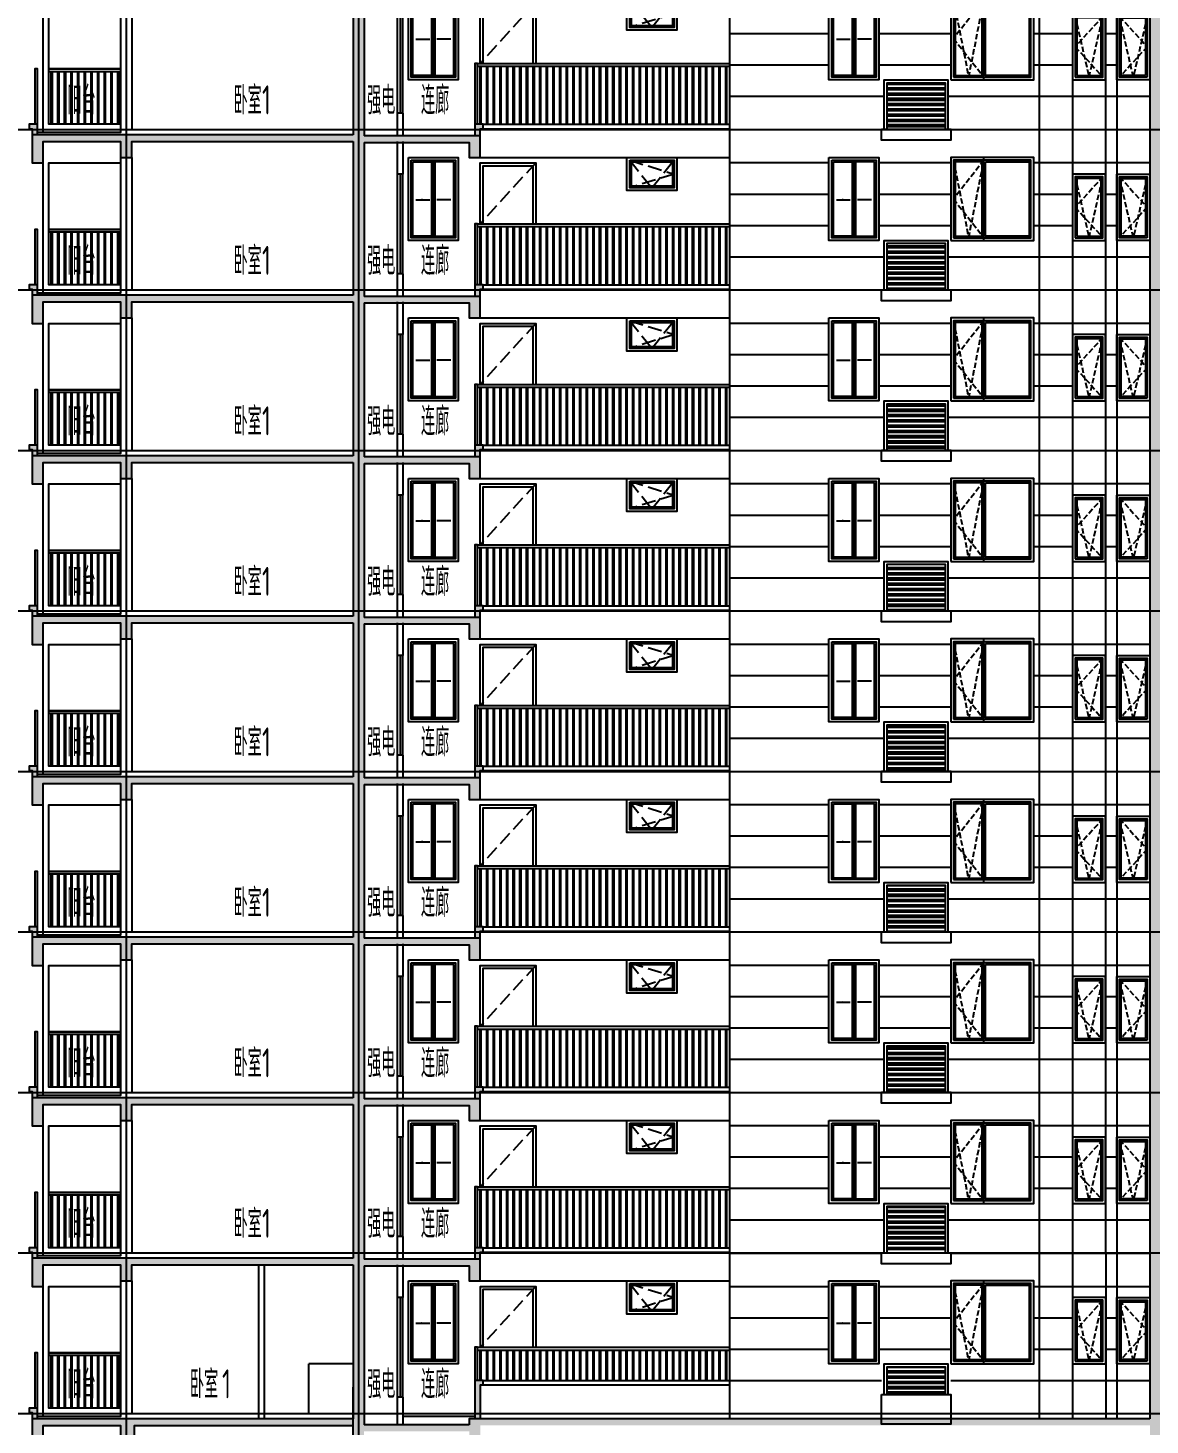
# Model space of a CAD drawing. Extents: x -59851 to 653804, y -249523 to 437614.
# Drawn here: x 584746 to 605023, y 368583 to 393828 of the extents above; entities that cross this region are included whole.
import ezdxf

# ---------------------------------------------------------------- set-up
doc = ezdxf.new("R2010")
doc.units = 0
doc.header["$LTSCALE"] = 1000
doc.header["$MEASUREMENT"] = 0
doc.linetypes.add('DASH', pattern=[0.35, 0.25, -0.1])
for name, color, linetype in [('A-材质分割线（横向）', 252, 'Continuous'), ('A-注释', 8, 'Continuous'), ('A-看线', 105, 'Continuous'), ('A-示意', 8, 'Continuous'), ('DOTE', 16, 'Continuous'), ('ELE-0', 142, 'Continuous'), ('ELE-1', 41, 'Continuous'), ('ELE-3', 35, 'Continuous'), ('ELE-6', 8, 'Continuous'), ('PUB_HATCH', 8, 'Continuous'), ('PUB_TEXT', 7, 'Continuous'), ('WALL', 2, 'Continuous'), ('WINDOW', 4, 'Continuous'), ('剖面构造层', 7, 'Continuous'), ('栏杆', 142, 'Continuous')]:
    doc.layers.add(name, color=color, linetype=linetype)
doc.styles.get("Standard").update_dxf_attribs({"font": 'gbenor.shx', "width": 0.7, "bigfont": 'gbcbig.shx'})

# ---------------------------------------------------------------- blocks, each defined once
blk = doc.blocks.new('falkjfjajkjkh')
at = {"layer": 'A-注释', "linetype": 'DASH', "ltscale": 0.4}
for points in [[(293011, 322847), (292511, 322297), (293011, 321747)], [(292511, 322847), (292761, 321747), (293011, 322847)]]:
    blk.add_lwpolyline(points, dxfattribs=at)
at = {"layer": 'ELE-0'}
for points in [[(292461, 321697), (293061, 321697), (293061, 322897), (292461, 322897)], [(292511, 321747), (293011, 321747), (293011, 322847), (292511, 322847)], [(292541, 321777), (292981, 321777), (292981, 322817), (292541, 322817)]]:
    blk.add_lwpolyline(points, close=True, dxfattribs=at)
blk = doc.blocks.new('lllgn')
for p, q in [((368238, 362497), (366938, 362497)), ((368238, 362447), (366938, 362447)), ((367280, 362447), (367048, 362447)), ((367301, 362447), (367280, 362447))]:
    blk.add_line(p, q)
for points in [[(366978, 362447), (366978, 361497)], [(366998, 362447), (366998, 361497)], [(367098, 362447), (367098, 361497)], [(367118, 362447), (367118, 361497)], [(367218, 362447), (367218, 361497)], [(367238, 362447), (367238, 361497)], [(367338, 362447), (367338, 361497)], [(367358, 362447), (367358, 361497)], [(367458, 362447), (367458, 361497)], [(367478, 362447), (367478, 361497)], [(367578, 362447), (367578, 361497)], [(367598, 362447), (367598, 361497)], [(367698, 362447), (367698, 361497)], [(367718, 362447), (367718, 361497)], [(367818, 362447), (367818, 361497)], [(367838, 362447), (367838, 361497)], [(367938, 362447), (367938, 361497)], [(367958, 362447), (367958, 361497)], [(368058, 362447), (368058, 361497)], [(368078, 362447), (368078, 361497)], [(368178, 362447), (368178, 361497)], [(368198, 362447), (368198, 361497)]]:
    blk.add_lwpolyline(points)
blk = doc.blocks.new('lgnhgh')
at = {"layer": '栏杆'}
for points in [[(370805, 362597), (375355, 362597)], [(370805, 362547), (375355, 362547)], [(370845, 362547), (370845, 361497)], [(370865, 362547), (370865, 361497)], [(370965, 362547), (370965, 361497)], [(370985, 362547), (370985, 361497)], [(371085, 362547), (371085, 361497)], [(371105, 362547), (371105, 361497)], [(371205, 362547), (371205, 361497)], [(371225, 362547), (371225, 361497)], [(371325, 362547), (371325, 361497)], [(371345, 362547), (371345, 361497)], [(371445, 362547), (371445, 361497)], [(371465, 362547), (371465, 361497)], [(371565, 362547), (371565, 361497)], [(371585, 362547), (371585, 361497)], [(371685, 362547), (371685, 361497)], [(371705, 362547), (371705, 361497)], [(371805, 362547), (371805, 361497)], [(371825, 362547), (371825, 361497)], [(371925, 362547), (371925, 361497)], [(371945, 362547), (371945, 361497)], [(372045, 362547), (372045, 361497)], [(372065, 362547), (372065, 361497)], [(372165, 362547), (372165, 361497)], [(372185, 362547), (372185, 361497)], [(372285, 362547), (372285, 361497)], [(372305, 362547), (372305, 361497)], [(372405, 362547), (372405, 361497)], [(372425, 362547), (372425, 361497)], [(372525, 362547), (372525, 361497)], [(372545, 362547), (372545, 361497)], [(372645, 362547), (372645, 361497)], [(372665, 362547), (372665, 361497)], [(372765, 362547), (372765, 361497)], [(372785, 362547), (372785, 361497)], [(372885, 362547), (372885, 361497)], [(372905, 362547), (372905, 361497)], [(373005, 362547), (373005, 361497)], [(373025, 362547), (373025, 361497)], [(373125, 362547), (373125, 361497)], [(373145, 362547), (373145, 361497)], [(373245, 362547), (373245, 361497)], [(373265, 362547), (373265, 361497)], [(373365, 362547), (373365, 361497)], [(373385, 362547), (373385, 361497)], [(373485, 362547), (373485, 361497)], [(373505, 362547), (373505, 361497)], [(373605, 362547), (373605, 361497)], [(373625, 362547), (373625, 361497)], [(373725, 362547), (373725, 361497)], [(373745, 362547), (373745, 361497)], [(373845, 362547), (373845, 361497)], [(373865, 362547), (373865, 361497)], [(373965, 362547), (373965, 361497)], [(373985, 362547), (373985, 361497)], [(374085, 362547), (374085, 361497)], [(374105, 362547), (374105, 361497)], [(374205, 362547), (374205, 361497)], [(374225, 362547), (374225, 361497)], [(374325, 362547), (374325, 361497)], [(374345, 362547), (374345, 361497)], [(374445, 362547), (374445, 361497)], [(374465, 362547), (374465, 361497)], [(374565, 362547), (374565, 361497)], [(374585, 362547), (374585, 361497)], [(374685, 362547), (374685, 361497)], [(374705, 362547), (374705, 361497)], [(374805, 362547), (374805, 361497)], [(374825, 362547), (374825, 361497)], [(374925, 362547), (374925, 361497)], [(374945, 362547), (374945, 361497)], [(375045, 362547), (375045, 361497)], [(375065, 362547), (375065, 361497)], [(375165, 362547), (375165, 361497)], [(375185, 362547), (375185, 361497)], [(375285, 362547), (375285, 361497)], [(375305, 362547), (375305, 361497)]]:
    blk.add_lwpolyline(points, dxfattribs=at)
blk = doc.blocks.new('111515')
at = {"layer": 'A-注释', "linetype": 'DASH', "ltscale": 0.4}
for points in [[(302205, 323147), (301655, 322447), (302205, 321747)], [(301655, 323147), (301930, 321747), (302205, 323147)]]:
    blk.add_lwpolyline(points, dxfattribs=at)
at = {"layer": 'ELE-0'}
blk.add_line((302205, 321697), (302205, 323197), dxfattribs=at)
for points in [[(301605, 321697), (303105, 321697), (303105, 323197), (301605, 323197)], [(301655, 321747), (303055, 321747), (303055, 323147), (301655, 323147)], [(302175, 323117), (301685, 323117), (301685, 321777), (302175, 321777)], [(302235, 323117), (303025, 323117), (303025, 321777), (302235, 321777)]]:
    blk.add_lwpolyline(points, close=True, dxfattribs=at)
blk = doc.blocks.new('1-13fp2')
at = {"layer": 'A-注释'}
for points in [[(369941, 363032), (369791, 363032), (369791, 363052)], [(370070, 363032), (370220, 363032), (370220, 363052)], [(377541, 363032), (377391, 363032), (377391, 363052)], [(377670, 363032), (377820, 363032), (377820, 363052)]]:
    blk.add_hatch(color=256, dxfattribs=at).paths.add_polyline_path(points)
at = {"layer": 'PUB_HATCH'}
h = blk.add_hatch(color=256, dxfattribs=at)
h.dxf.hatch_style = 1
h.paths.add_polyline_path([(387505, 361497), (387355, 361497), (387355, 361397), (387455, 361397), (387455, 361417), (387505, 361417)])
h.paths.add_polyline_path([(387455, 361397), (387355, 361397), (387355, 361307), (387455, 361307)])
h.paths.add_polyline_path([(387455, 361307), (387355, 361307), (387355, 360897), (387455, 360897)])
h.paths.add_polyline_path([(387355, 361307), (385455, 361307), (385455, 361397), (385355, 361397), (385355, 361187), (385455, 361187), (387255, 361187), (387255, 360897), (387355, 360897)])
h.paths.add_polyline_path([(385355, 361397), (385255, 361397), (385255, 361187), (385355, 361187)])
h.paths.add_polyline_path([(385355, 364087), (385255, 364087), (385255, 363597), (385355, 363597)])
h.paths.add_polyline_path([(385455, 364087), (385355, 364087), (385355, 363597), (385455, 363597)])
h.paths.add_polyline_path([(383055, 364297), (382955, 364297), (382955, 361397), (383055, 361397)])
h.paths.add_polyline_path([(383155, 364297), (383055, 364297), (383055, 361397), (383155, 361397)])
h = blk.add_hatch(color=256, dxfattribs=at)
h.dxf.hatch_style = 1
h.paths.add_polyline_path([(362855, 361497), (362705, 361497), (362705, 361417), (362755, 361417), (362755, 361397), (362855, 361397)])
h.paths.add_polyline_path([(362855, 361397), (362755, 361397), (362755, 361307), (362855, 361307)])
h.paths.add_polyline_path([(364455, 361307), (362755, 361307), (362755, 360797), (362955, 360797), (362955, 361187), (364355, 361187), (364355, 360897), (364455, 360897)])
h.paths.add_polyline_path([(368655, 361397), (368555, 361397), (368555, 361307), (364455, 361307), (364455, 360897), (364555, 360897), (364555, 361187), (368555, 361187), (368555, 360897), (368655, 360897)])
h.paths.add_polyline_path([(370855, 361287), (368755, 361287), (368755, 361397), (368655, 361397), (368655, 360897), (368755, 360897), (368755, 361167), (370655, 361167), (370655, 360897), (370855, 360897)])
h.paths.add_polyline_path([(370855, 361397), (370755, 361397), (370755, 361287), (370855, 361287)], flags=17)
h.paths.add_polyline_path([(370905, 361497), (370755, 361497), (370755, 361397), (370855, 361397), (370855, 361417), (370905, 361417)])
h.paths.add_polyline_path([(368755, 363797), (368655, 363797), (368655, 361397), (368755, 361397)])
h.paths.add_polyline_path([(368655, 363797), (368555, 363797), (368555, 361397), (368655, 361397)])
h = blk.add_hatch(dxfattribs=at)
h.set_pattern_fill('ANSI32', color=256, scale=20, angle=135)
h.set_pattern_definition([(180, (-13699.92, 0), (-7e-15, -95.25), []), (180, (-13731.67, 31.75), (-7e-15, -95.25), [])])
h.paths.add_polyline_path([(378205, 362247), (378205, 361407), (379255, 361407), (379255, 362247)])
at = {"layer": 'A-材质分割线（横向）'}
for points in [[(378105, 364297), (375355, 364297)], [(382955, 364297), (379355, 364297)], [(377155, 363697), (375355, 363697)], [(379355, 363697), (378055, 363697)], [(382955, 363697), (380855, 363697)], [(377155, 363130), (375355, 363130)], [(379355, 363130), (378055, 363130)], [(381555, 363130), (380855, 363130)], [(382355, 363130), (382155, 363130)], [(377155, 362564), (375355, 362564)], [(379355, 362564), (378055, 362564)], [(381555, 362564), (380855, 362564)], [(382355, 362564), (382155, 362564)], [(378155, 361997), (375355, 361997)], [(382955, 361997), (379305, 361997)]]:
    blk.add_lwpolyline(points, dxfattribs=at)
at = {"layer": 'A-注释'}
for points in [[(369689, 363032), (369941, 363032)], [(370321, 363032), (370070, 363032)], [(377289, 363032), (377541, 363032)], [(377921, 363032), (377670, 363032)]]:
    blk.add_lwpolyline(points, dxfattribs=at)
at = {"layer": 'A-看线'}
for points in [[(362955, 361347), (362955, 363697)], [(364372, 361497), (363055, 361497), (363055, 363697), (364355, 363697)], [(363055, 362497), (364355, 362497)]]:
    blk.add_lwpolyline(points, dxfattribs=at)
at = {"layer": 'A-示意', "linetype": 'DASH'}
for points in [[(371855, 363697), (370855, 362597)], [(373555, 363747), (374355, 363497), (373555, 363247)], [(373555, 363747), (373955, 363247), (374355, 363747)]]:
    blk.add_lwpolyline(points, dxfattribs=at)
at = {"layer": 'ELE-0'}
for points in [[(369555, 363797), (370455, 363797), (370455, 362297), (369555, 362297)], [(373505, 363797), (374405, 363797), (374405, 363197), (373505, 363197)], [(377155, 363797), (378055, 363797), (378055, 362297), (377155, 362297)], [(369605, 363747), (370405, 363747), (370405, 362347), (369605, 362347)], [(369635, 363717), (369975, 363717), (369975, 362377), (369635, 362377)], [(370375, 363717), (370035, 363717), (370035, 362377), (370375, 362377)], [(373555, 363747), (374355, 363747), (374355, 363247), (373555, 363247)], [(373585, 363717), (374325, 363717), (374325, 363277), (373585, 363277)], [(377205, 363747), (378005, 363747), (378005, 362347), (377205, 362347)], [(377235, 363717), (377575, 363717), (377575, 362377), (377235, 362377)], [(377975, 363717), (377635, 363717), (377635, 362377), (377975, 362377)]]:
    blk.add_lwpolyline(points, close=True, dxfattribs=at)
for points in [[(370005, 363747), (370005, 362347)], [(370855, 362597), (370855, 363697), (371855, 363697), (371855, 362597)], [(370905, 362597), (370905, 363647), (371805, 363647), (371805, 362597)], [(377605, 363747), (377605, 362347)]]:
    blk.add_lwpolyline(points, dxfattribs=at)
at = {"layer": 'ELE-1'}
blk.add_line((381555, 364297), (381555, 361397), dxfattribs=at)
for points in [[(375355, 364297), (375355, 361397)], [(380955, 364297), (380955, 361397)]]:
    blk.add_lwpolyline(points, dxfattribs=at)
at = {"layer": 'ELE-3'}
for points in [[(382155, 364297), (382155, 361397)], [(382355, 364297), (382355, 361397)], [(370905, 361497), (375355, 361497)], [(370905, 361417), (375355, 361417)], [(370855, 360897), (375355, 360897)]]:
    blk.add_lwpolyline(points, dxfattribs=at)
blk.add_lwpolyline([(378105, 361407), (379355, 361407), (379355, 361207), (378105, 361207)], close=True, dxfattribs=at)
at = {"layer": 'ELE-6'}
for points in [[(378155, 361407), (378155, 362297), (379305, 362297), (379305, 361407)], [(378205, 361407), (378205, 362247), (379255, 362247), (379255, 361407)]]:
    blk.add_lwpolyline(points, dxfattribs=at)
at = {"layer": 'WALL'}
for points in [[(382955, 364297), (382955, 361397)], [(369355, 364087), (369355, 363497)], [(369455, 364087), (369455, 363497)], [(368555, 363797), (368555, 361307)], [(368755, 363797), (368755, 361287)], [(369455, 363497), (369355, 363497)], [(369355, 361697), (369355, 361287)], [(369455, 361697), (369355, 361697)], [(369455, 361697), (369455, 361287)], [(362855, 361307), (362855, 361497), (362705, 361497), (362705, 361417), (362755, 361417), (362755, 360797), (362955, 360797), (362955, 361187), (364355, 361187), (364355, 360897), (364555, 360897), (364555, 361187), (368555, 361187)], [(368555, 361307), (362755, 361307)], [(368755, 361167), (370655, 361167), (370655, 360897), (370855, 360897), (370855, 361417), (370905, 361417), (370905, 361497), (370755, 361497)], [(370855, 361287), (368755, 361287)], [(370755, 361497), (370755, 361287)], [(368555, 361187), (368555, 360897)], [(368755, 361167), (368755, 360897)]]:
    blk.add_lwpolyline(points, dxfattribs=at)
at = {"layer": 'WINDOW'}
for points in [[(364355, 363797), (364355, 361397)], [(364455, 363797), (364455, 361397)], [(364555, 363797), (364555, 361397)], [(369355, 363497), (369355, 361697)], [(369405, 363497), (369405, 361697)], [(369455, 361697), (369455, 363497)]]:
    blk.add_lwpolyline(points, dxfattribs=at)
at = {"layer": '剖面构造层'}
for points in [[(368555, 361397), (364355, 361397), (364355, 361347), (362855, 361347)], [(369355, 361397), (368755, 361397)], [(370755, 361397), (369455, 361397)]]:
    blk.add_lwpolyline(points, dxfattribs=at)
at = {"layer": '栏杆'}
for points in [[(370805, 361497), (370805, 362597), (370755, 362597), (370755, 361497)], [(362855, 361497), (362855, 362497), (362805, 362497), (362805, 361497)]]:
    blk.add_lwpolyline(points, dxfattribs=at)
blk.add_blockref('lgnhgh', (0, 0))
at = {"layer": 'ELE-0'}
for name, p in [('111515', (77750, 40600)), ('falkjfjajkjkh', (89094, 40600))]:
    blk.add_blockref(name, p, dxfattribs=at)
at = {"layer": 'ELE-0', "xscale": -1}
blk.add_blockref('falkjfjajkjkh', (675416, 40600), dxfattribs=at)
at = {"layer": '栏杆'}
blk.add_blockref('lllgn', (-3882, 0), dxfattribs=at)
at = {"layer": 'PUB_TEXT', "width": 0.7}
for s, height, p in [('阳台', 506.4, (363395, 361675)), ('卧室', 506.4, (366395, 361675)), ('1', 525, (366911, 361675)), ('强电', 506.4, (368809, 361675)), ('连廊', 506.4, (369782, 361675))]:
    blk.add_text(s, height=height, dxfattribs=at).set_placement(p)

msp = doc.modelspace()

# ---------------------------------------------------------------- hatches: boundary and pattern name
at = {"layer": 'A-注释'}
for points in [[(592006.6, 370423.3), (591856.6, 370423.3), (591856.6, 370443.3)], [(592135.9, 370423.3), (592285.9, 370423.3), (592285.9, 370443.3)], [(599606.6, 370423.3), (599456.6, 370423.3), (599456.6, 370443.3)], [(599735.9, 370423.3), (599885.9, 370423.3), (599885.9, 370443.3)]]:
    msp.add_hatch(color=256, dxfattribs=at).paths.add_polyline_path(points)
at = {"layer": 'PUB_HATCH'}
h = msp.add_hatch(color=256, dxfattribs=at)
h.dxf.hatch_style = 1
h.paths.add_polyline_path([(605121.2, 371687.8), (605021.2, 371687.8), (605021.2, 370887.8), (605021.4, 370887.8), (605021.4, 369687.8), (605021.2, 368787.8), (605121.2, 368787.8)])
h.paths.add_polyline_path([(605221.2, 371687.8), (605121.2, 371687.8), (605121.2, 368787.8), (605221.2, 368787.8)])
h.paths.add_polyline_path([(607421.2, 371477.8), (607321.2, 371477.8), (607321.2, 370987.8), (607421.2, 370987.8)])
h.paths.add_polyline_path([(607521.2, 371477.8), (607421.2, 371477.8), (607421.2, 370987.8), (607521.2, 370987.8)])
h.paths.add_polyline_path([(609421.2, 368737.8), (609321.2, 368737.8), (609321.2, 368587.8), (607521.2, 368587.8), (607521.2, 368787.8), (607421.2, 368787.8), (607421.2, 366787.8), (607521.2, 366787.8), (607521.2, 368467.8), (609321.2, 368467.8), (609321.2, 368287.8), (609421.2, 368287.8)])
h.paths.add_polyline_path([(607421.2, 368787.8), (607321.2, 368787.8), (607321.2, 368577.8), (607321.2, 366787.8), (607421.2, 366787.8)])
h.paths.add_polyline_path([(609521.2, 368617.8), (613871.2, 368617.8), (613871.2, 368737.8), (609421.2, 368737.8), (609421.2, 368287.8), (609521.2, 368287.8)])
h.paths.add_polyline_path([(609521.2, 368787.8), (609421.2, 368787.8), (609421.2, 368737.8), (609521.2, 368737.8)])
h.paths.add_polyline_path([(609421.2, 368787.8), (609321.2, 368787.8), (609321.2, 368737.8), (609421.2, 368737.8)], flags=17)
h.paths.add_polyline_path([(609421.2, 369387.8), (609321.2, 369387.8), (609321.2, 368787.8), (609421.2, 368787.8)])
h.paths.add_polyline_path([(609521.2, 369307.8), (609571.2, 369307.8), (609571.2, 369387.8), (609421.2, 369387.8), (609421.2, 368787.8), (609521.2, 368787.8)])
h.paths.add_polyline_path([(615121.2, 368737.8), (613871.2, 368737.8), (613871.2, 368617.8), (615121.2, 368617.8)])
h.paths.add_polyline_path([(624721.2, 368737.8), (624621.2, 368737.8), (615121.2, 368737.8), (615121.2, 368617.8), (624621.2, 368617.8), (624621.2, 368287.8), (624721.2, 368287.8)])
h.paths.add_polyline_path([(624721.2, 369387.8), (624571.2, 369387.8), (624571.2, 369307.8), (624621.2, 369307.8), (624621.2, 368737.8), (624721.2, 368737.8)])
h.paths.add_polyline_path([(624821.2, 369387.8), (624721.2, 369387.8), (624721.2, 368737.8), (624821.2, 368737.8)])
h.paths.add_polyline_path([(628721.2, 368557.8), (628721.2, 368677.8), (627221.2, 368677.8), (627221.2, 368387.8), (626621.2, 368387.8), (626621.2, 368737.8), (626421.2, 368737.8), (626421.2, 368587.8), (624821.2, 368587.8), (624821.2, 368737.8), (624721.2, 368737.8), (624721.2, 368287.8), (624821.2, 368287.8), (624821.2, 368467.8), (626421.2, 368467.8), (626421.2, 368287.8), (627321.2, 368287.8), (627321.2, 368557.8)])
h = msp.add_hatch(color=256, dxfattribs=at)
h.dxf.hatch_style = 1
h.paths.add_polyline_path([(590721.2, 371187.8), (590621.2, 371187.8), (590621.2, 368787.8), (590721.2, 368787.8)])
h.paths.add_polyline_path([(590821.2, 371187.8), (590721.2, 371187.8), (590721.2, 368787.8), (590821.2, 368787.8)])
h.paths.add_polyline_path([(592921.2, 369307.8), (592971.2, 369307.8), (592971.2, 369387.8), (592821.2, 369387.8), (592821.2, 368787.8), (592921.2, 368787.8)])
h.paths.add_polyline_path([(592921.2, 368787.8), (592821.2, 368787.8), (592821.2, 368697.8), (592921.2, 368697.8)])
h = msp.add_hatch(dxfattribs=at)
h.set_pattern_fill('ANSI32', color=256, scale=20, angle=135)
h.set_pattern_definition([(180, (208366.03, 7390.81), (-7e-15, -95.25), []), (180, (208334.28, 7422.56), (-7e-15, -95.25), [])])
h.paths.add_polyline_path([(601321.2, 369137.8), (601321.2, 369637.8), (600271.2, 369637.8), (600271.2, 369137.8)])
h = msp.add_hatch(color=256, dxfattribs=at)
h.dxf.hatch_style = 1
h.paths.add_polyline_path([(584921.2, 368887.8), (584771.2, 368887.8), (584771.2, 368807.8), (584821.2, 368807.8), (584821.2, 368787.8), (584921.2, 368787.8)])
h.paths.add_polyline_path([(584921.2, 368787.8), (584821.2, 368787.8), (584821.2, 368697.8), (584921.2, 368697.8)])
h.paths.add_polyline_path([(586521.2, 368697.8), (584821.2, 368697.8), (584821.2, 368187.8), (585021.2, 368187.8), (585021.2, 368577.8), (586421.2, 368577.8), (586421.2, 368287.8), (586521.2, 368287.8)])
h.paths.add_polyline_path([(590721.2, 368787.8), (590621.2, 368787.8), (590621.2, 368697.8), (586521.2, 368697.8), (586521.2, 368287.8), (586671.2, 368287.8), (586671.2, 368577.8), (590621.2, 368577.8), (590621.2, 368287.8), (590621.2, 364587.8), (590721.2, 364587.8)])
h.paths.add_polyline_path([(592921.2, 368577.8), (605021.2, 368577.8), (605021.2, 364587.8), (605121.2, 364587.8), (605121.2, 368787.8), (605021.2, 368787.8), (605021.2, 368697.8), (601421.2, 368697.8), (601421.2, 368597.8), (600171.2, 368597.8), (600171.2, 368697.8), (592721.2, 368697.8), (592721.2, 368587.8), (590821.2, 368587.8), (590821.2, 368787.8), (590721.2, 368787.8), (590721.2, 364587.8), (590821.2, 364587.8), (590821.2, 368197.8), (590821.2, 368467.8), (592721.2, 368467.8), (592721.2, 368197.8), (592921.2, 368197.8)])
h.paths.add_polyline_path([(601421.2, 368697.8), (600171.2, 368697.8), (600171.2, 368597.8), (601421.2, 368597.8)], flags=17)
h.paths.add_polyline_path([(605221.2, 368787.8), (605121.2, 368787.8), (605121.2, 364587.8), (605221.2, 364587.8)])

# ---------------------------------------------------------------- linework, layer by layer
for p, q in [((589821.2, 368787.8), (589821.2, 369687.8)), ((590621.2, 363537.8), (590621.2, 369267))]:
    msp.add_line(p, q)
at = {"layer": 'A-材质分割线（横向）'}
for points in [[(597421.2, 371687.8), (600171.2, 371687.8)], [(601421.2, 371687.8), (605021.2, 371687.8)], [(597421.2, 371087.8), (599221.2, 371087.8)], [(600121.2, 371087.8), (601421.2, 371087.8)], [(602921.2, 371087.8), (605021.2, 371087.8)], [(597421.2, 370521.1), (599221.2, 370521.1)], [(600121.2, 370521.1), (601421.2, 370521.1)], [(602921.2, 370521.1), (603621, 370521.1)], [(604221, 370521.1), (604421.4, 370521.1)], [(597421.2, 369954.5), (599221.2, 369954.5)], [(600121.2, 369954.5), (601421.2, 369954.5)], [(602921.2, 369954.5), (603621, 369954.5)], [(604221, 369954.5), (604421.4, 369954.5)], [(597421.2, 369387.8), (600171.2, 369387.8)], [(601421.2, 369387.8), (605021.2, 369387.8)]]:
    msp.add_lwpolyline(points, dxfattribs=at)
at = {"layer": 'A-注释'}
for points in [[(591755.5, 370423.3), (592006.6, 370423.3)], [(592387, 370423.3), (592135.9, 370423.3)], [(599355.5, 370423.3), (599606.6, 370423.3)], [(599987, 370423.3), (599735.9, 370423.3)]]:
    msp.add_lwpolyline(points, dxfattribs=at)
at = {"layer": 'A-看线'}
for points in [[(585021.2, 368737.8), (585021.2, 371087.8)], [(586438.5, 368887.8), (585121.2, 368887.8), (585121.2, 371087.8), (586421.2, 371087.8)], [(585121.2, 369887.8), (586421.2, 369887.8)]]:
    msp.add_lwpolyline(points, dxfattribs=at)
at = {"layer": 'A-示意', "linetype": 'DASH'}
for points in [[(595621.2, 371137.8), (596421.2, 370887.8), (595621.2, 370637.8)], [(595621.2, 371137.8), (596021.2, 370637.8), (596421.2, 371137.8)], [(593921.2, 371087.8), (592921.2, 369987.8)]]:
    msp.add_lwpolyline(points, dxfattribs=at)
at = {"layer": 'DOTE'}
for p, q in [((586521.2, 423848.2), (586521.2, 358707.4)), ((590721.2, 423848.2), (590721.2, 358707.4)), ((636551.5, 391987.8), (575689.5, 391987.8)), ((636551.5, 389087.8), (575689.5, 389087.8)), ((636551.5, 386187.8), (575689.5, 386187.8)), ((636551.5, 383287.8), (575689.5, 383287.8)), ((636551.5, 380387.8), (575689.5, 380387.8)), ((636551.5, 377487.8), (575689.5, 377487.8)), ((636551.5, 374587.8), (575689.5, 374587.8)), ((636551.5, 371687.8), (575689.5, 371687.8)), ((636676.5, 368787.8), (575689.5, 368787.8))]:
    msp.add_line(p, q, dxfattribs=at)
at = {"layer": 'ELE-0'}
for points in [[(591621.2, 371187.8), (592521.2, 371187.8), (592521.2, 369687.8), (591621.2, 369687.8)], [(591671.2, 371137.8), (592471.2, 371137.8), (592471.2, 369737.8), (591671.2, 369737.8)], [(591701.2, 371107.8), (592041.2, 371107.8), (592041.2, 369767.8), (591701.2, 369767.8)], [(592441.2, 371107.8), (592101.2, 371107.8), (592101.2, 369767.8), (592441.2, 369767.8)], [(595571.2, 371187.8), (596471.2, 371187.8), (596471.2, 370587.8), (595571.2, 370587.8)], [(595621.2, 371137.8), (596421.2, 371137.8), (596421.2, 370637.8), (595621.2, 370637.8)], [(595651.2, 371107.8), (596391.2, 371107.8), (596391.2, 370667.8), (595651.2, 370667.8)], [(599221.2, 371187.8), (600121.2, 371187.8), (600121.2, 369687.8), (599221.2, 369687.8)], [(599271.2, 371137.8), (600071.2, 371137.8), (600071.2, 369737.8), (599271.2, 369737.8)], [(599301.2, 371107.8), (599641.2, 371107.8), (599641.2, 369767.8), (599301.2, 369767.8)], [(600041.2, 371107.8), (599701.2, 371107.8), (599701.2, 369767.8), (600041.2, 369767.8)]]:
    msp.add_lwpolyline(points, close=True, dxfattribs=at)
for points in [[(592071.2, 371137.8), (592071.2, 369737.8)], [(599671.2, 371137.8), (599671.2, 369737.8)], [(592921.2, 369987.8), (592921.2, 371087.8), (593921.2, 371087.8), (593921.2, 369987.8)], [(592971.2, 369987.8), (592971.2, 371037.8), (593871.2, 371037.8), (593871.2, 369987.8)]]:
    msp.add_lwpolyline(points, dxfattribs=at)
at = {"layer": 'ELE-1'}
for p, q in [((603621, 371687.8), (603621, 368787.8)), ((603621, 368787.8), (603621, 368697.8))]:
    msp.add_line(p, q, dxfattribs=at)
for points in [[(597421.2, 371687.8), (597421.2, 368697.8)], [(603021.2, 371687.8), (603021.2, 368787.8)], [(603021.2, 368787.8), (603021.2, 368697.8)]]:
    msp.add_lwpolyline(points, dxfattribs=at)
at = {"layer": 'ELE-3'}
for points in [[(604221.2, 371687.8), (604221.2, 368787.8)], [(604421.2, 371687.8), (604421.2, 368787.8)], [(592971.2, 369387.8), (597421.2, 369387.8)], [(592971.2, 369307.8), (597421.2, 369307.8)], [(604221.2, 368787.8), (604221.2, 368697.8)], [(604421.2, 368787.8), (604421.2, 368697.8)]]:
    msp.add_lwpolyline(points, dxfattribs=at)
msp.add_lwpolyline([(600171.2, 369137.8), (601421.2, 369137.8), (601421.2, 368597.8), (600171.2, 368597.8)], close=True, dxfattribs=at)
at = {"layer": 'ELE-6'}
for points in [[(600221.2, 369137.8), (600221.2, 369687.8), (601371.2, 369687.8), (601371.2, 369137.8)], [(600271.2, 369137.8), (600271.2, 369637.8), (601321.2, 369637.8), (601321.2, 369137.8)]]:
    msp.add_lwpolyline(points, dxfattribs=at)
at = {"layer": 'WALL'}
for p, q in [((588921.2, 368697.8), (588921.2, 371477.8)), ((589021.2, 368697.8), (589021.2, 371477.8))]:
    msp.add_line(p, q, dxfattribs=at)
for points in [[(605021.2, 371687.8), (605021.2, 368787.8)], [(591421.2, 371477.8), (591421.2, 370887.8)], [(591521.2, 371477.8), (591521.2, 370887.8)], [(590621.2, 371187.8), (590621.2, 368697.8)], [(590821.2, 371187.8), (590821.2, 368587.8)], [(591521.2, 370887.8), (591421.2, 370887.8)], [(592921.2, 368697.8), (592921.2, 369307.8), (592971.2, 369307.8), (592971.2, 369387.8), (592821.2, 369387.8)], [(592821.2, 369387.8), (592821.2, 368697.8)], [(591421.2, 369087.8), (591421.2, 368587.8)], [(591521.2, 369087.8), (591421.2, 369087.8)], [(591521.2, 369087.8), (591521.2, 368587.8)], [(584921.2, 368697.8), (584921.2, 368887.8), (584771.2, 368887.8), (584771.2, 368807.8), (584821.2, 368807.8), (584821.2, 368187.8), (585021.2, 368187.8), (585021.2, 368577.8), (586421.2, 368577.8), (586421.2, 368287.8), (586671.2, 368287.8), (586671.2, 368577.8), (590621.2, 368577.8)], [(590621.2, 368697.8), (584821.2, 368697.8)], [(592721.2, 368587.8), (590821.2, 368587.8)], [(605021.2, 368697.8), (592721.2, 368697.8), (592721.2, 368587.8)], [(605021.2, 368787.8), (605021.2, 368697.8)]]:
    msp.add_lwpolyline(points, dxfattribs=at)
at = {"layer": 'WINDOW'}
for points in [[(586421.2, 371187.8), (586421.2, 368787.8)], [(586521.2, 371187.8), (586521.2, 368787.8)], [(586621.2, 371187.8), (586621.2, 368787.8)], [(591421.2, 370887.8), (591421.2, 369087.8)], [(591471.2, 370887.8), (591471.2, 369087.8)], [(591521.2, 369087.8), (591521.2, 370887.8)]]:
    msp.add_lwpolyline(points, dxfattribs=at)
at = {"layer": '剖面构造层'}
for points in [[(590621.2, 369687.8), (589821.2, 369687.8)], [(588921.2, 368787.8), (586421.2, 368787.8), (586421.2, 368737.8), (584921.2, 368737.8)], [(590621.2, 368787.8), (589021.2, 368787.8)], [(591421.2, 368787.8), (590821.2, 368787.8)], [(592821.2, 368737.8), (591521.2, 368737.8)]]:
    msp.add_lwpolyline(points, dxfattribs=at)
at = {"layer": '栏杆'}
for points in [[(584921.2, 368887.8), (584921.2, 369887.8), (584871.2, 369887.8), (584871.2, 368887.8)], [(592871.2, 369387.8), (592871.2, 369987.8), (592821.2, 369987.8), (592821.2, 369387.8)], [(592871.2, 369987.8), (597421.2, 369987.8)], [(592871.2, 369937.8), (597421.2, 369937.8)], [(592911.2, 369937.8), (592911.2, 369387.8)], [(592931.2, 369937.8), (592931.2, 369387.8)], [(593031.2, 369937.8), (593031.2, 369387.8)], [(593051.2, 369937.8), (593051.2, 369387.8)], [(593151.2, 369937.8), (593151.2, 369387.8)], [(593171.2, 369937.8), (593171.2, 369387.8)], [(593271.2, 369937.8), (593271.2, 369387.8)], [(593291.2, 369937.8), (593291.2, 369387.8)], [(593391.2, 369937.8), (593391.2, 369387.8)], [(593411.2, 369937.8), (593411.2, 369387.8)], [(593511.2, 369937.8), (593511.2, 369387.8)], [(593531.2, 369937.8), (593531.2, 369387.8)], [(593631.2, 369937.8), (593631.2, 369387.8)], [(593651.2, 369937.8), (593651.2, 369387.8)], [(593751.2, 369937.8), (593751.2, 369387.8)], [(593771.2, 369937.8), (593771.2, 369387.8)], [(593871.2, 369937.8), (593871.2, 369387.8)], [(593891.2, 369937.8), (593891.2, 369387.8)], [(593991.2, 369937.8), (593991.2, 369387.8)], [(594011.2, 369937.8), (594011.2, 369387.8)], [(594111.2, 369937.8), (594111.2, 369387.8)], [(594131.2, 369937.8), (594131.2, 369387.8)], [(594231.2, 369937.8), (594231.2, 369387.8)], [(594251.2, 369937.8), (594251.2, 369387.8)], [(594351.2, 369937.8), (594351.2, 369387.8)], [(594371.2, 369937.8), (594371.2, 369387.8)], [(594471.2, 369937.8), (594471.2, 369387.8)], [(594491.2, 369937.8), (594491.2, 369387.8)], [(594591.2, 369937.8), (594591.2, 369387.8)], [(594611.2, 369937.8), (594611.2, 369387.8)], [(594711.2, 369937.8), (594711.2, 369387.8)], [(594731.2, 369937.8), (594731.2, 369387.8)], [(594831.2, 369937.8), (594831.2, 369387.8)], [(594851.2, 369937.8), (594851.2, 369387.8)], [(594951.2, 369937.8), (594951.2, 369387.8)], [(594971.2, 369937.8), (594971.2, 369387.8)], [(595071.2, 369937.8), (595071.2, 369387.8)], [(595091.2, 369937.8), (595091.2, 369387.8)], [(595191.2, 369937.8), (595191.2, 369387.8)], [(595211.2, 369937.8), (595211.2, 369387.8)], [(595311.2, 369937.8), (595311.2, 369387.8)], [(595331.2, 369937.8), (595331.2, 369387.8)], [(595431.2, 369937.8), (595431.2, 369387.8)], [(595451.2, 369937.8), (595451.2, 369387.8)], [(595551.2, 369937.8), (595551.2, 369387.8)], [(595571.2, 369937.8), (595571.2, 369387.8)], [(595671.2, 369937.8), (595671.2, 369387.8)], [(595691.2, 369937.8), (595691.2, 369387.8)], [(595791.2, 369937.8), (595791.2, 369387.8)], [(595811.2, 369937.8), (595811.2, 369387.8)], [(595911.2, 369937.8), (595911.2, 369387.8)], [(595931.2, 369937.8), (595931.2, 369387.8)], [(596031.2, 369937.8), (596031.2, 369387.8)], [(596051.2, 369937.8), (596051.2, 369387.8)], [(596151.2, 369937.8), (596151.2, 369387.8)], [(596171.2, 369937.8), (596171.2, 369387.8)], [(596271.2, 369937.8), (596271.2, 369387.8)], [(596291.2, 369937.8), (596291.2, 369387.8)], [(596391.2, 369937.8), (596391.2, 369387.8)], [(596411.2, 369937.8), (596411.2, 369387.8)], [(596511.2, 369937.8), (596511.2, 369387.8)], [(596531.2, 369937.8), (596531.2, 369387.8)], [(596631.2, 369937.8), (596631.2, 369387.8)], [(596651.2, 369937.8), (596651.2, 369387.8)], [(596751.2, 369937.8), (596751.2, 369387.8)], [(596771.2, 369937.8), (596771.2, 369387.8)], [(596871.2, 369937.8), (596871.2, 369387.8)], [(596891.2, 369937.8), (596891.2, 369387.8)], [(596991.2, 369937.8), (596991.2, 369387.8)], [(597011.2, 369937.8), (597011.2, 369387.8)], [(597111.2, 369937.8), (597111.2, 369387.8)], [(597131.2, 369937.8), (597131.2, 369387.8)], [(597231.2, 369937.8), (597231.2, 369387.8)], [(597251.2, 369937.8), (597251.2, 369387.8)], [(597351.2, 369937.8), (597351.2, 369387.8)], [(597371.2, 369937.8), (597371.2, 369387.8)]]:
    msp.add_lwpolyline(points, dxfattribs=at)

# ---------------------------------------------------------------- block references
for p in [(222066, 30590.8), (222066, 27690.8), (222066, 24790.8), (222066, 21890.8), (222066, 18990.8), (222066, 16090.8), (222066, 13190.8), (222066, 10290.8)]:
    msp.add_blockref('1-13fp2', p)
at = {"layer": 'ELE-0'}
for name, p in [('111515', (299815.8, 47990.8)), ('falkjfjajkjkh', (311160.1, 47990.8))]:
    msp.add_blockref(name, p, dxfattribs=at)
at = {"layer": 'ELE-0', "xscale": -1}
msp.add_blockref('falkjfjajkjkh', (897482.4, 47990.8), dxfattribs=at)
at = {"layer": '栏杆'}
msp.add_blockref('lllgn', (218183.5, 7390.8), dxfattribs=at)

# ---------------------------------------------------------------- texts
at = {"layer": 'PUB_TEXT', "width": 0.7}
for s, height, p in [('阳台', 506.38, (585461, 369065.8)), ('卧室', 506.38, (587674.5, 369065.8)), ('1', 525, (588255, 369065.8)), ('强电', 506.38, (590875, 369065.8)), ('连廊', 506.38, (591848.5, 369065.8))]:
    msp.add_text(s, height=height, dxfattribs=at).set_placement(p)

doc.saveas('drawing.dxf')
